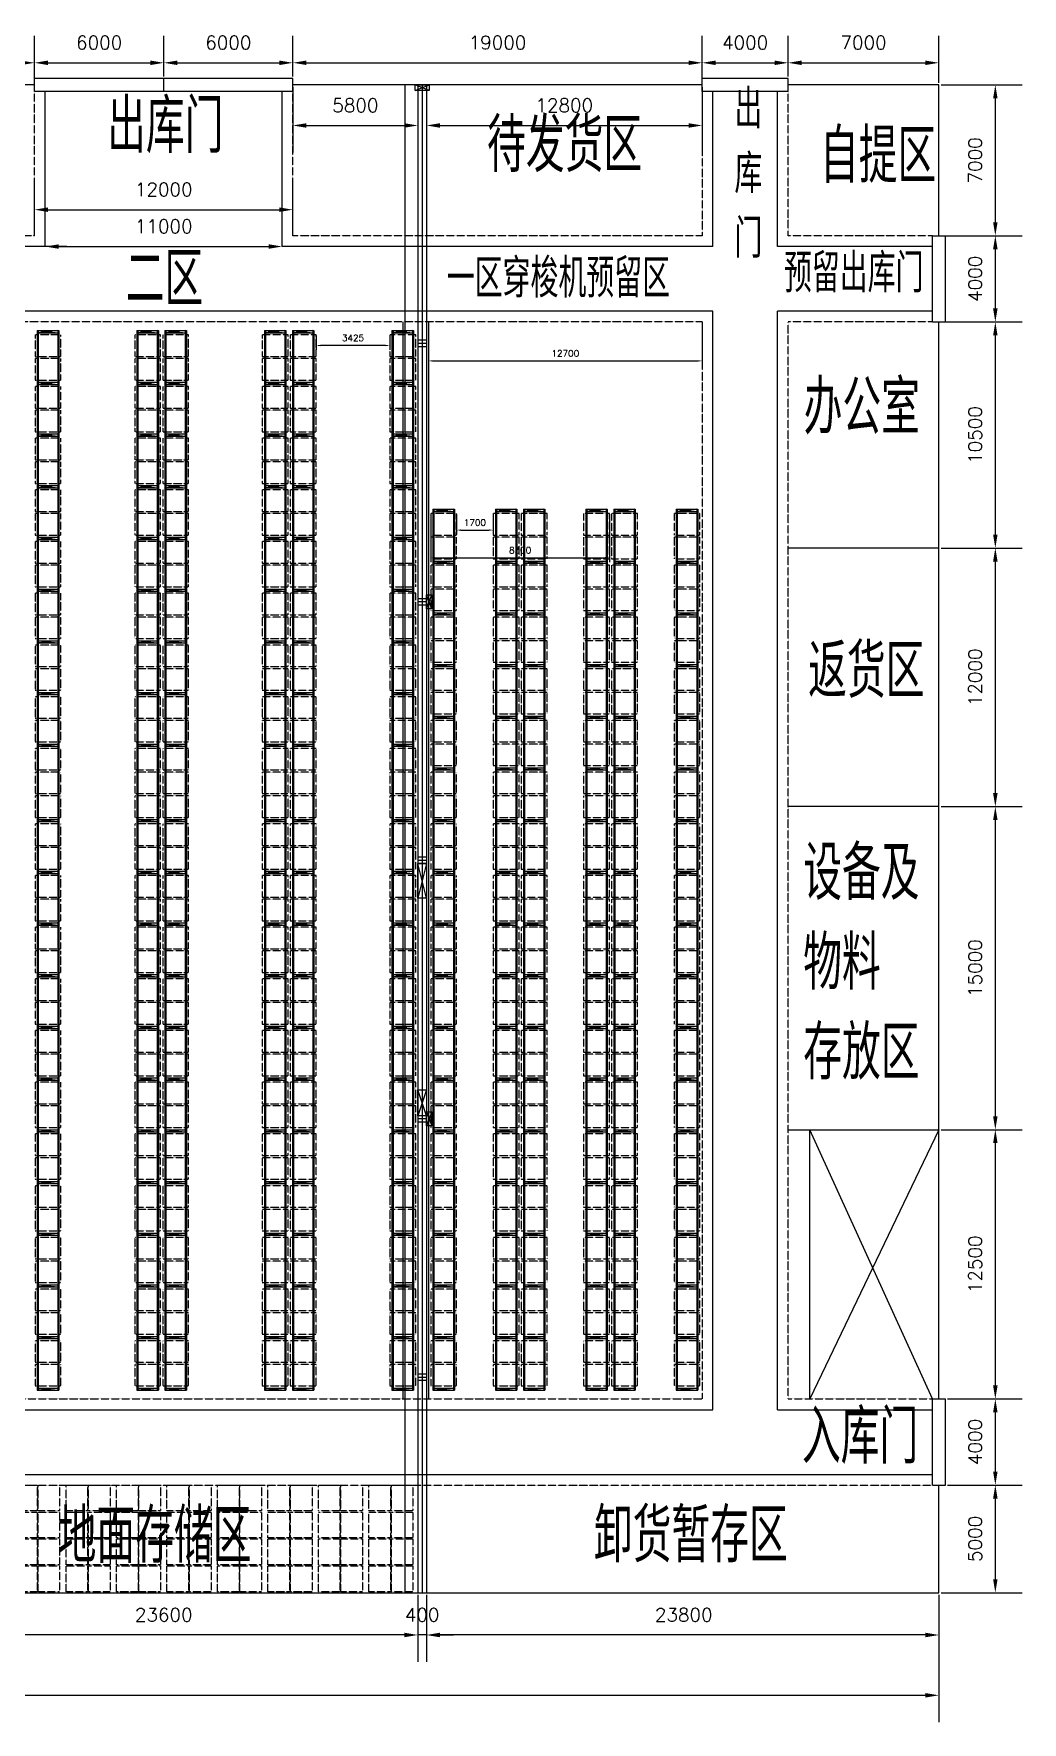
# Model space of a CAD drawing. Header units: millimetres. Extents: x 6622 to 532820, y 3370 to 359312.
# Drawn here: x 111822 to 157730, y 3370 to 81758 of the extents above; entities that cross this region are included whole.
import ezdxf

# ---------------------------------------------------------------- set-up
doc = ezdxf.new("R2010")
doc.units = ezdxf.units.MM
doc.linetypes.add('ACAD_ISO03W100', pattern=[30, 12, -18])
doc.styles.get("Standard").update_dxf_attribs({"font": 'txt', "bigfont": 'gbcbig.shx'})
doc.dimstyles.new('ISO-25', dxfattribs={"dimtxt": 625, "dimasz": 625, "dimexe": 1250, "dimexo": 100, "dimgap": 625, "dimtad": 1, "dimtxsty": 'Standard', "dimcen": 2.5, "dimadec": 0, "dimazin": 0, "dimtfac": 1, "dimtmove": 0, "dimatfit": 3, "dimfxl": 1, "dimarcsym": 0})
doc.dimstyles.new('副本 ISO-25', dxfattribs={"dimtxt": 300, "dimasz": 200, "dimexe": 200, "dimexo": 25, "dimgap": 200, "dimtad": 1, "dimtxsty": 'Standard', "dimcen": 2.5, "dimadec": 0, "dimazin": 0, "dimtfac": 1, "dimtmove": 0, "dimatfit": 3, "dimfxl": 1, "dimarcsym": 0})

# ---------------------------------------------------------------- blocks, each defined once
blk = doc.blocks.new('*D11')
at = {"color": 0, "lineweight": -2, "transparency": 16777216}
for p, q in [((112360, 71980), (112360, 73130)), ((123360, 71980), (123360, 73130)), ((112985, 71880), (122735, 71880))]:
    blk.add_line(p, q, dxfattribs=at)
at = {"color": 0, "transparency": 16777216}
for points in [[(112985, 71984), (112985, 71776), (112360, 71880)], [(122735, 71984), (122735, 71776), (123360, 71880)]]:
    blk.add_solid(points, dxfattribs=at)
at = {"layer": 'Defpoints', "color": 0, "transparency": 16777216}
for p in [(112360, 71880), (123360, 71880), (123360, 71880)]:
    blk.add_point(p, dxfattribs=at)
at = {"color": 0, "transparency": 16777216, "insert": (117860, 72818), "char_height": 625, "attachment_point": 5}
blk.add_mtext('11000', dxfattribs=at)
blk = doc.blocks.new('*D12')
at = {"color": 0, "lineweight": -2, "transparency": 16777216}
for p, q in [((111860, 72480), (111860, 74840)), ((123860, 72480), (123860, 74840)), ((112485, 73590), (123235, 73590))]:
    blk.add_line(p, q, dxfattribs=at)
at = {"color": 0, "transparency": 16777216}
for points in [[(112485, 73694), (112485, 73486), (111860, 73590)], [(123235, 73694), (123235, 73486), (123860, 73590)]]:
    blk.add_solid(points, dxfattribs=at)
at = {"layer": 'Defpoints', "color": 0, "transparency": 16777216}
for p in [(123860, 73590), (111860, 72380), (123860, 72380)]:
    blk.add_point(p, dxfattribs=at)
at = {"color": 0, "transparency": 16777216, "insert": (117860, 74528), "char_height": 625, "attachment_point": 5}
blk.add_mtext('12000', dxfattribs=at)
blk = doc.blocks.new('*D21')
at = {"color": 0, "lineweight": -2, "transparency": 16777216}
for p, q in [((106060, 79480), (106060, 81660)), ((111860, 79480), (111860, 81660)), ((106685, 80410), (111235, 80410))]:
    blk.add_line(p, q, dxfattribs=at)
at = {"color": 0, "transparency": 16777216}
for points in [[(106685, 80514), (106685, 80306), (106060, 80410)], [(111235, 80514), (111235, 80306), (111860, 80410)]]:
    blk.add_solid(points, dxfattribs=at)
at = {"layer": 'Defpoints', "color": 0, "transparency": 16777216}
for p in [(111860, 80410), (106060, 79380), (111860, 79380)]:
    blk.add_point(p, dxfattribs=at)
at = {"color": 0, "transparency": 16777216, "insert": (108960, 81348), "char_height": 625, "attachment_point": 5}
blk.add_mtext('5800', dxfattribs=at)
blk = doc.blocks.new('*D22')
at = {"color": 0, "lineweight": -2, "transparency": 16777216}
for p, q in [((111860, 79780), (111860, 81660)), ((117860, 79780), (117860, 81660)), ((112485, 80410), (117235, 80410))]:
    blk.add_line(p, q, dxfattribs=at)
at = {"color": 0, "transparency": 16777216}
for points in [[(112485, 80514), (112485, 80306), (111860, 80410)], [(117235, 80514), (117235, 80306), (117860, 80410)]]:
    blk.add_solid(points, dxfattribs=at)
at = {"layer": 'Defpoints', "color": 0, "transparency": 16777216}
for p in [(117860, 80410), (111860, 79680), (117860, 79680)]:
    blk.add_point(p, dxfattribs=at)
at = {"color": 0, "transparency": 16777216, "insert": (114860, 81348), "char_height": 625, "attachment_point": 5}
blk.add_mtext('6000', dxfattribs=at)
blk = doc.blocks.new('*D23')
at = {"color": 0, "lineweight": -2, "transparency": 16777216}
for p, q in [((117860, 79780), (117860, 81660)), ((123860, 79780), (123860, 81660)), ((118485, 80410), (123235, 80410))]:
    blk.add_line(p, q, dxfattribs=at)
at = {"color": 0, "transparency": 16777216}
for points in [[(118485, 80514), (118485, 80306), (117860, 80410)], [(123235, 80514), (123235, 80306), (123860, 80410)]]:
    blk.add_solid(points, dxfattribs=at)
at = {"layer": 'Defpoints', "color": 0, "transparency": 16777216}
for p in [(123860, 80410), (117860, 79680), (123860, 79680)]:
    blk.add_point(p, dxfattribs=at)
at = {"color": 0, "transparency": 16777216, "insert": (120860, 81348), "char_height": 625, "attachment_point": 5}
blk.add_mtext('6000', dxfattribs=at)
blk = doc.blocks.new('*D24')
at = {"color": 0, "lineweight": -2, "transparency": 16777216}
for p, q in [((123860, 79780), (123860, 81660)), ((142860, 79480), (142860, 81660)), ((124485, 80410), (142235, 80410))]:
    blk.add_line(p, q, dxfattribs=at)
at = {"color": 0, "transparency": 16777216}
for points in [[(124485, 80514), (124485, 80306), (123860, 80410)], [(142235, 80514), (142235, 80306), (142860, 80410)]]:
    blk.add_solid(points, dxfattribs=at)
at = {"layer": 'Defpoints', "color": 0, "transparency": 16777216}
for p in [(142860, 80410), (123860, 79680), (142860, 79380)]:
    blk.add_point(p, dxfattribs=at)
at = {"color": 0, "transparency": 16777216, "insert": (133360, 81348), "char_height": 625, "attachment_point": 5}
blk.add_mtext('19000', dxfattribs=at)
blk = doc.blocks.new('*D25')
at = {"color": 0, "lineweight": -2, "transparency": 16777216}
for p, q in [((123860, 79280), (123860, 76250)), ((129660, 79280), (129660, 76250)), ((124485, 77500), (129035, 77500))]:
    blk.add_line(p, q, dxfattribs=at)
at = {"color": 0, "transparency": 16777216}
for points in [[(124485, 77604), (124485, 77396), (123860, 77500)], [(129035, 77604), (129035, 77396), (129660, 77500)]]:
    blk.add_solid(points, dxfattribs=at)
at = {"layer": 'Defpoints', "color": 0, "transparency": 16777216}
for p in [(123860, 79380), (129660, 79380), (129660, 77500)]:
    blk.add_point(p, dxfattribs=at)
at = {"color": 0, "transparency": 16777216, "insert": (126760, 78438), "char_height": 625, "attachment_point": 5}
blk.add_mtext('5800', dxfattribs=at)
blk = doc.blocks.new('*D26')
at = {"color": 0, "lineweight": -2, "transparency": 16777216}
for p, q in [((130060, 79280), (130060, 76250)), ((142860, 79280), (142860, 76250)), ((130685, 77500), (142235, 77500))]:
    blk.add_line(p, q, dxfattribs=at)
at = {"color": 0, "transparency": 16777216}
for points in [[(130685, 77604), (130685, 77396), (130060, 77500)], [(142235, 77604), (142235, 77396), (142860, 77500)]]:
    blk.add_solid(points, dxfattribs=at)
at = {"layer": 'Defpoints', "color": 0, "transparency": 16777216}
for p in [(130060, 79380), (142860, 79380), (142860, 77500)]:
    blk.add_point(p, dxfattribs=at)
at = {"color": 0, "transparency": 16777216, "insert": (136460, 78438), "char_height": 625, "attachment_point": 5}
blk.add_mtext('12800', dxfattribs=at)
blk = doc.blocks.new('*D27')
at = {"color": 0, "lineweight": -2, "transparency": 16777216}
for p, q in [((142860, 79780), (142860, 81660)), ((146860, 79780), (146860, 81660)), ((143485, 80410), (146235, 80410))]:
    blk.add_line(p, q, dxfattribs=at)
at = {"color": 0, "transparency": 16777216}
for points in [[(143485, 80514), (143485, 80306), (142860, 80410)], [(146235, 80514), (146235, 80306), (146860, 80410)]]:
    blk.add_solid(points, dxfattribs=at)
at = {"layer": 'Defpoints', "color": 0, "transparency": 16777216}
for p in [(146860, 80410), (142860, 79680), (146860, 79680)]:
    blk.add_point(p, dxfattribs=at)
at = {"color": 0, "transparency": 16777216, "insert": (144860, 81348), "char_height": 625, "attachment_point": 5}
blk.add_mtext('4000', dxfattribs=at)
blk = doc.blocks.new('*D28')
at = {"color": 0, "lineweight": -2, "transparency": 16777216}
for p, q in [((146860, 79780), (146860, 81660)), ((153860, 79480), (153860, 81660)), ((147485, 80410), (153235, 80410))]:
    blk.add_line(p, q, dxfattribs=at)
at = {"color": 0, "transparency": 16777216}
for points in [[(147485, 80514), (147485, 80306), (146860, 80410)], [(153235, 80514), (153235, 80306), (153860, 80410)]]:
    blk.add_solid(points, dxfattribs=at)
at = {"layer": 'Defpoints', "color": 0, "transparency": 16777216}
for p in [(153860, 80410), (146860, 79680), (153860, 79380)]:
    blk.add_point(p, dxfattribs=at)
at = {"color": 0, "transparency": 16777216, "insert": (150360, 81348), "char_height": 625, "attachment_point": 5}
blk.add_mtext('7000', dxfattribs=at)
blk = doc.blocks.new('*D29')
at = {"color": 0, "lineweight": -2, "transparency": 16777216}
for p, q in [((153960, 79380), (157730, 79380)), ((156480, 78755), (156480, 73005)), ((153960, 72380), (157730, 72380))]:
    blk.add_line(p, q, dxfattribs=at)
at = {"color": 0, "transparency": 16777216}
for points in [[(156376, 78755), (156584, 78755), (156480, 79380)], [(156376, 73005), (156584, 73005), (156480, 72380)]]:
    blk.add_solid(points, dxfattribs=at)
at = {"layer": 'Defpoints', "color": 0, "transparency": 16777216}
for p in [(153860, 79380), (153860, 72380), (156480, 72380)]:
    blk.add_point(p, dxfattribs=at)
at = {"color": 0, "transparency": 16777216, "insert": (155542, 75880), "char_height": 625, "attachment_point": 5, "rotation": 90}
blk.add_mtext('7000', dxfattribs=at)
blk = doc.blocks.new('*D30')
at = {"color": 0, "lineweight": -2, "transparency": 16777216}
for p, q in [((154260, 72380), (157730, 72380)), ((156480, 71755), (156480, 69005)), ((154260, 68380), (157730, 68380))]:
    blk.add_line(p, q, dxfattribs=at)
at = {"color": 0, "transparency": 16777216}
for points in [[(156376, 71755), (156584, 71755), (156480, 72380)], [(156376, 69005), (156584, 69005), (156480, 68380)]]:
    blk.add_solid(points, dxfattribs=at)
at = {"layer": 'Defpoints', "color": 0, "transparency": 16777216}
for p in [(154160, 72380), (154160, 68380), (156480, 68380)]:
    blk.add_point(p, dxfattribs=at)
at = {"color": 0, "transparency": 16777216, "insert": (155542, 70380), "char_height": 625, "attachment_point": 5, "rotation": 90}
blk.add_mtext('4000', dxfattribs=at)
blk = doc.blocks.new('*D31')
at = {"color": 0, "lineweight": -2, "transparency": 16777216}
for p, q in [((153960, 68380), (157730, 68380)), ((156480, 67755), (156480, 58505)), ((153960, 57880), (157730, 57880))]:
    blk.add_line(p, q, dxfattribs=at)
at = {"color": 0, "transparency": 16777216}
for points in [[(156376, 67755), (156584, 67755), (156480, 68380)], [(156376, 58505), (156584, 58505), (156480, 57880)]]:
    blk.add_solid(points, dxfattribs=at)
at = {"layer": 'Defpoints', "color": 0, "transparency": 16777216}
for p in [(153860, 68380), (153860, 57880), (156480, 57880)]:
    blk.add_point(p, dxfattribs=at)
at = {"color": 0, "transparency": 16777216, "insert": (155542, 63130), "char_height": 625, "attachment_point": 5, "rotation": 90}
blk.add_mtext('10500', dxfattribs=at)
blk = doc.blocks.new('*D32')
at = {"color": 0, "lineweight": -2, "transparency": 16777216}
for p, q in [((153960, 57880), (157730, 57880)), ((156480, 57255), (156480, 46505)), ((153960, 45880), (157730, 45880))]:
    blk.add_line(p, q, dxfattribs=at)
at = {"color": 0, "transparency": 16777216}
for points in [[(156376, 57255), (156584, 57255), (156480, 57880)], [(156376, 46505), (156584, 46505), (156480, 45880)]]:
    blk.add_solid(points, dxfattribs=at)
at = {"layer": 'Defpoints', "color": 0, "transparency": 16777216}
for p in [(153860, 57880), (153860, 45880), (156480, 45880)]:
    blk.add_point(p, dxfattribs=at)
at = {"color": 0, "transparency": 16777216, "insert": (155542, 51880), "char_height": 625, "attachment_point": 5, "rotation": 90}
blk.add_mtext('12000', dxfattribs=at)
blk = doc.blocks.new('*D33')
at = {"color": 0, "lineweight": -2, "transparency": 16777216}
for p, q in [((153960, 45880), (157730, 45880)), ((156480, 45255), (156480, 31505)), ((153960, 30880), (157730, 30880))]:
    blk.add_line(p, q, dxfattribs=at)
at = {"color": 0, "transparency": 16777216}
for points in [[(156376, 45255), (156584, 45255), (156480, 45880)], [(156376, 31505), (156584, 31505), (156480, 30880)]]:
    blk.add_solid(points, dxfattribs=at)
at = {"layer": 'Defpoints', "color": 0, "transparency": 16777216}
for p in [(153860, 45880), (153860, 30880), (156480, 30880)]:
    blk.add_point(p, dxfattribs=at)
at = {"color": 0, "transparency": 16777216, "insert": (155542, 38380), "char_height": 625, "attachment_point": 5, "rotation": 90}
blk.add_mtext('15000', dxfattribs=at)
blk = doc.blocks.new('*D34')
at = {"color": 0, "lineweight": -2, "transparency": 16777216}
for p, q in [((153960, 30880), (157730, 30880)), ((156480, 30255), (156480, 19005)), ((154260, 18380), (157730, 18380))]:
    blk.add_line(p, q, dxfattribs=at)
at = {"color": 0, "transparency": 16777216}
for points in [[(156376, 30255), (156584, 30255), (156480, 30880)], [(156376, 19005), (156584, 19005), (156480, 18380)]]:
    blk.add_solid(points, dxfattribs=at)
at = {"layer": 'Defpoints', "color": 0, "transparency": 16777216}
for p in [(153860, 30880), (154160, 18380), (156480, 18380)]:
    blk.add_point(p, dxfattribs=at)
at = {"color": 0, "transparency": 16777216, "insert": (155542, 24630), "char_height": 625, "attachment_point": 5, "rotation": 90}
blk.add_mtext('12500', dxfattribs=at)
blk = doc.blocks.new('*D35')
at = {"color": 0, "lineweight": -2, "transparency": 16777216}
for p, q in [((154260, 18380), (157730, 18380)), ((156480, 17755), (156480, 15005)), ((154260, 14380), (157730, 14380))]:
    blk.add_line(p, q, dxfattribs=at)
at = {"color": 0, "transparency": 16777216}
for points in [[(156376, 17755), (156584, 17755), (156480, 18380)], [(156376, 15005), (156584, 15005), (156480, 14380)]]:
    blk.add_solid(points, dxfattribs=at)
at = {"layer": 'Defpoints', "color": 0, "transparency": 16777216}
for p in [(154160, 18380), (154160, 14380), (156480, 14380)]:
    blk.add_point(p, dxfattribs=at)
at = {"color": 0, "transparency": 16777216, "insert": (155542, 16380), "char_height": 625, "attachment_point": 5, "rotation": 90}
blk.add_mtext('4000', dxfattribs=at)
blk = doc.blocks.new('*D36')
at = {"color": 0, "lineweight": -2, "transparency": 16777216}
for p, q in [((154260, 14380), (157730, 14380)), ((156480, 13755), (156480, 10005)), ((153960, 9380), (157730, 9380))]:
    blk.add_line(p, q, dxfattribs=at)
at = {"color": 0, "transparency": 16777216}
for points in [[(156376, 13755), (156584, 13755), (156480, 14380)], [(156376, 10005), (156584, 10005), (156480, 9380)]]:
    blk.add_solid(points, dxfattribs=at)
at = {"layer": 'Defpoints', "color": 0, "transparency": 16777216}
for p in [(154160, 14380), (153860, 9380), (156480, 9380)]:
    blk.add_point(p, dxfattribs=at)
at = {"color": 0, "transparency": 16777216, "insert": (155542, 11880), "char_height": 625, "attachment_point": 5, "rotation": 90}
blk.add_mtext('5000', dxfattribs=at)
blk = doc.blocks.new('*D37')
at = {"color": 0, "lineweight": -2, "transparency": 16777216}
for p, q in [((130060, 9280), (130060, 6170)), ((153860, 9280), (153860, 6170)), ((153235, 7420), (130685, 7420))]:
    blk.add_line(p, q, dxfattribs=at)
at = {"color": 0, "transparency": 16777216}
for points in [[(130685, 7524), (130685, 7316), (130060, 7420)], [(153235, 7524), (153235, 7316), (153860, 7420)]]:
    blk.add_solid(points, dxfattribs=at)
at = {"layer": 'Defpoints', "color": 0, "transparency": 16777216}
for p in [(130060, 9380), (153860, 9380), (130060, 7420)]:
    blk.add_point(p, dxfattribs=at)
at = {"color": 0, "transparency": 16777216, "insert": (142010, 8358), "char_height": 625, "attachment_point": 5}
blk.add_mtext('23800', dxfattribs=at)
blk = doc.blocks.new('*D38')
at = {"color": 0, "lineweight": -2, "transparency": 16777216}
for p, q in [((129660, 9280), (129660, 6170)), ((130060, 9280), (130060, 6170)), ((129035, 7420), (128410, 7420)), ((130060, 7420), (129660, 7420)), ((130685, 7420), (131310, 7420))]:
    blk.add_line(p, q, dxfattribs=at)
at = {"color": 0, "transparency": 16777216}
for points in [[(129035, 7524), (129035, 7316), (129660, 7420)], [(130685, 7524), (130685, 7316), (130060, 7420)]]:
    blk.add_solid(points, dxfattribs=at)
at = {"layer": 'Defpoints', "color": 0, "transparency": 16777216}
for p in [(129660, 9380), (130060, 9380), (129660, 7420)]:
    blk.add_point(p, dxfattribs=at)
at = {"color": 0, "transparency": 16777216, "insert": (129860, 8358), "char_height": 625, "attachment_point": 5}
blk.add_mtext('400', dxfattribs=at)
blk = doc.blocks.new('*D39')
at = {"color": 0, "lineweight": -2, "transparency": 16777216}
for p, q in [((106060, 9280), (106060, 6170)), ((129660, 9280), (129660, 6170)), ((129035, 7420), (106685, 7420))]:
    blk.add_line(p, q, dxfattribs=at)
at = {"color": 0, "transparency": 16777216}
for points in [[(106685, 7524), (106685, 7316), (106060, 7420)], [(129035, 7524), (129035, 7316), (129660, 7420)]]:
    blk.add_solid(points, dxfattribs=at)
at = {"layer": 'Defpoints', "color": 0, "transparency": 16777216}
for p in [(106060, 9380), (129660, 9380), (106060, 7420)]:
    blk.add_point(p, dxfattribs=at)
at = {"color": 0, "transparency": 16777216, "insert": (117860, 8358), "char_height": 625, "attachment_point": 5}
blk.add_mtext('23600', dxfattribs=at)
blk = doc.blocks.new('*D50')
at = {"color": 0, "lineweight": -2, "transparency": 16777216}
for p, q in [((9860, 9280), (9860, 3370)), ((153860, 9280), (153860, 3370)), ((10485, 4620), (153235, 4620))]:
    blk.add_line(p, q, dxfattribs=at)
at = {"color": 0, "transparency": 16777216}
for points in [[(10485, 4724), (10485, 4516), (9860, 4620)], [(153235, 4724), (153235, 4516), (153860, 4620)]]:
    blk.add_solid(points, dxfattribs=at)
at = {"layer": 'Defpoints', "color": 0, "transparency": 16777216}
for p in [(9860, 9380), (153860, 9380), (153860, 4620)]:
    blk.add_point(p, dxfattribs=at)
at = {"color": 0, "transparency": 16777216, "insert": (81860, 5558), "char_height": 625, "attachment_point": 5}
blk.add_mtext('144000', dxfattribs=at)
blk = doc.blocks.new('地面托盘')
at = {"color": 3, "linetype": 'ACAD_ISO03W100'}
for points in [[(62730, -1440), (62730, -240), (63730, -240), (63730, -1440)], [(63775, -1440), (63775, -240), (64775, -240), (64775, -1440)], [(65075, -1440), (65075, -240), (66075, -240), (66075, -1440)], [(66120, -1440), (66120, -240), (67120, -240), (67120, -1440)], [(67420, -1440), (67420, -240), (68420, -240), (68420, -1440)], [(68465, -1440), (68465, -240), (69465, -240), (69465, -1440)], [(69765, -1440), (69765, -240), (70765, -240), (70765, -1440)], [(70810, -1440), (70810, -240), (71810, -240), (71810, -1440)], [(72110, -1440), (72110, -240), (73110, -240), (73110, -1440)], [(73155, -1440), (73155, -240), (74155, -240), (74155, -1440)], [(74455, -1440), (74455, -240), (75455, -240), (75455, -1440)], [(75500, -1440), (75500, -240), (76500, -240), (76500, -1440)], [(76800, -1440), (76800, -240), (77800, -240), (77800, -1440)], [(77845, -1440), (77845, -240), (78845, -240), (78845, -1440)], [(79145, -1440), (79145, -240), (80145, -240), (80145, -1440)], [(80190, -1440), (80190, -240), (81190, -240), (81190, -1440)], [(81490, -1440), (81490, -240), (82490, -240), (82490, -1440)], [(82535, -1440), (82535, -240), (83535, -240), (83535, -1440)], [(83835, -1440), (83835, -240), (84835, -240), (84835, -1440)], [(84880, -1440), (84880, -240), (85880, -240), (85880, -1440)], [(62730, -2690), (62730, -1490), (63730, -1490), (63730, -2690)], [(63775, -2690), (63775, -1490), (64775, -1490), (64775, -2690)], [(65075, -2690), (65075, -1490), (66075, -1490), (66075, -2690)], [(66120, -2690), (66120, -1490), (67120, -1490), (67120, -2690)], [(67420, -2690), (67420, -1490), (68420, -1490), (68420, -2690)], [(68465, -2690), (68465, -1490), (69465, -1490), (69465, -2690)], [(69765, -2690), (69765, -1490), (70765, -1490), (70765, -2690)], [(70810, -2690), (70810, -1490), (71810, -1490), (71810, -2690)], [(72110, -2690), (72110, -1490), (73110, -1490), (73110, -2690)], [(73155, -2690), (73155, -1490), (74155, -1490), (74155, -2690)], [(74455, -2690), (74455, -1490), (75455, -1490), (75455, -2690)], [(75500, -2690), (75500, -1490), (76500, -1490), (76500, -2690)], [(76800, -2690), (76800, -1490), (77800, -1490), (77800, -2690)], [(77845, -2690), (77845, -1490), (78845, -1490), (78845, -2690)], [(79145, -2690), (79145, -1490), (80145, -1490), (80145, -2690)], [(80190, -2690), (80190, -1490), (81190, -1490), (81190, -2690)], [(81490, -2690), (81490, -1490), (82490, -1490), (82490, -2690)], [(82535, -2690), (82535, -1490), (83535, -1490), (83535, -2690)], [(83835, -2690), (83835, -1490), (84835, -1490), (84835, -2690)], [(84880, -2690), (84880, -1490), (85880, -1490), (85880, -2690)], [(62730, -3940), (62730, -2740), (63730, -2740), (63730, -3940)], [(63775, -3940), (63775, -2740), (64775, -2740), (64775, -3940)], [(65075, -3940), (65075, -2740), (66075, -2740), (66075, -3940)], [(66120, -3940), (66120, -2740), (67120, -2740), (67120, -3940)], [(67420, -3940), (67420, -2740), (68420, -2740), (68420, -3940)], [(68465, -3940), (68465, -2740), (69465, -2740), (69465, -3940)], [(69765, -3940), (69765, -2740), (70765, -2740), (70765, -3940)], [(70810, -3940), (70810, -2740), (71810, -2740), (71810, -3940)], [(72110, -3940), (72110, -2740), (73110, -2740), (73110, -3940)], [(73155, -3940), (73155, -2740), (74155, -2740), (74155, -3940)], [(74455, -3940), (74455, -2740), (75455, -2740), (75455, -3940)], [(75500, -3940), (75500, -2740), (76500, -2740), (76500, -3940)], [(76800, -3940), (76800, -2740), (77800, -2740), (77800, -3940)], [(77845, -3940), (77845, -2740), (78845, -2740), (78845, -3940)], [(79145, -3940), (79145, -2740), (80145, -2740), (80145, -3940)], [(80190, -3940), (80190, -2740), (81190, -2740), (81190, -3940)], [(81490, -3940), (81490, -2740), (82490, -2740), (82490, -3940)], [(82535, -3940), (82535, -2740), (83535, -2740), (83535, -3940)], [(83835, -3940), (83835, -2740), (84835, -2740), (84835, -3940)], [(84880, -3940), (84880, -2740), (85880, -2740), (85880, -3940)], [(62730, -5190), (62730, -3990), (63730, -3990), (63730, -5190)], [(63775, -5190), (63775, -3990), (64775, -3990), (64775, -5190)], [(65075, -5190), (65075, -3990), (66075, -3990), (66075, -5190)], [(66120, -5190), (66120, -3990), (67120, -3990), (67120, -5190)], [(67420, -5190), (67420, -3990), (68420, -3990), (68420, -5190)], [(68465, -5190), (68465, -3990), (69465, -3990), (69465, -5190)], [(69765, -5190), (69765, -3990), (70765, -3990), (70765, -5190)], [(70810, -5190), (70810, -3990), (71810, -3990), (71810, -5190)], [(72110, -5190), (72110, -3990), (73110, -3990), (73110, -5190)], [(73155, -5190), (73155, -3990), (74155, -3990), (74155, -5190)], [(74455, -5190), (74455, -3990), (75455, -3990), (75455, -5190)], [(75500, -5190), (75500, -3990), (76500, -3990), (76500, -5190)], [(76800, -5190), (76800, -3990), (77800, -3990), (77800, -5190)], [(77845, -5190), (77845, -3990), (78845, -3990), (78845, -5190)], [(79145, -5190), (79145, -3990), (80145, -3990), (80145, -5190)], [(80190, -5190), (80190, -3990), (81190, -3990), (81190, -5190)], [(81490, -5190), (81490, -3990), (82490, -3990), (82490, -5190)], [(82535, -5190), (82535, -3990), (83535, -3990), (83535, -5190)], [(83835, -5190), (83835, -3990), (84835, -3990), (84835, -5190)], [(84880, -5190), (84880, -3990), (85880, -3990), (85880, -5190)]]:
    blk.add_lwpolyline(points, close=True, dxfattribs=at)
blk = doc.blocks.new('货架')
at = {"color": 6}
for p, q in [((213640, 135175), (214640, 135175)), ((213640, 135175), (213640, 115875)), ((213640, 135075), (214640, 135075)), ((213690, 135175), (213690, 115875)), ((213690, 135175), (214590, 135075)), ((214590, 135175), (213690, 135075)), ((214590, 135175), (214590, 115875)), ((214640, 135175), (214640, 115875)), ((213640, 132775), (214640, 132775)), ((213640, 132675), (214640, 132675)), ((213690, 132775), (214590, 132675)), ((214590, 132775), (213690, 132675)), ((213640, 130375), (214640, 130375)), ((213640, 130275), (214640, 130275)), ((213690, 130375), (214590, 130275)), ((214590, 130375), (213690, 130275)), ((213640, 127975), (214640, 127975)), ((213640, 127875), (214640, 127875)), ((213690, 127975), (214590, 127875)), ((214590, 127975), (213690, 127875)), ((213640, 125575), (214640, 125575)), ((213640, 125475), (214640, 125475)), ((213690, 125575), (214590, 125475)), ((214590, 125575), (213690, 125475)), ((213640, 123175), (214640, 123175)), ((213640, 123075), (214640, 123075)), ((213690, 123175), (214590, 123075)), ((214590, 123175), (213690, 123075)), ((213640, 120775), (214640, 120775)), ((213690, 120775), (214590, 120675)), ((214590, 120775), (213690, 120675)), ((213640, 120675), (214640, 120675)), ((213640, 118375), (214640, 118375)), ((213690, 118375), (214590, 118275)), ((214590, 118375), (213690, 118275)), ((213640, 118275), (214640, 118275)), ((213640, 112475), (213640, 85975)), ((213690, 112475), (213690, 85975)), ((214590, 112475), (214590, 85975)), ((214640, 112475), (214640, 85975)), ((213640, 110075), (214640, 110075)), ((213640, 109975), (214640, 109975)), ((213690, 110075), (214590, 109975)), ((214590, 110075), (213690, 109975)), ((213640, 107675), (214640, 107675)), ((213640, 107575), (214640, 107575)), ((213690, 107675), (214590, 107575)), ((214590, 107675), (213690, 107575)), ((213640, 105275), (214640, 105275)), ((213640, 105175), (214640, 105175)), ((213690, 105275), (214590, 105175)), ((214590, 105275), (213690, 105175)), ((213640, 102875), (214640, 102875)), ((213640, 102775), (214640, 102775)), ((213690, 102875), (214590, 102775)), ((214590, 102875), (213690, 102775)), ((213640, 100475), (214640, 100475)), ((213640, 100375), (214640, 100375)), ((213690, 100475), (214590, 100375)), ((214590, 100475), (213690, 100375)), ((213640, 98075), (214640, 98075)), ((213690, 98075), (214590, 97975)), ((214590, 98075), (213690, 97975)), ((213640, 97975), (214640, 97975)), ((213640, 95675), (214640, 95675)), ((213690, 95675), (214590, 95575)), ((214590, 95675), (213690, 95575)), ((213640, 95575), (214640, 95575)), ((213640, 93275), (214640, 93275)), ((213640, 93175), (214640, 93175)), ((213690, 93275), (214590, 93175)), ((214590, 93275), (213690, 93175)), ((213640, 90875), (214640, 90875)), ((213640, 90775), (214640, 90775)), ((213690, 90875), (214590, 90775)), ((214590, 90875), (213690, 90775)), ((213640, 88475), (214640, 88475)), ((213640, 88375), (214640, 88375)), ((213690, 88475), (214590, 88375)), ((214590, 88475), (213690, 88375)), ((213640, 86075), (214640, 86075)), ((213640, 85975), (214640, 85975)), ((213690, 86075), (214590, 85975)), ((214590, 86075), (213690, 85975))]:
    blk.add_line(p, q, dxfattribs=at)
at = {"color": 5}
for p, q in [((213640, 115975), (214640, 115975)), ((213640, 115875), (214640, 115875)), ((213640, 115875), (213640, 112475)), ((213690, 115975), (214590, 115875)), ((214590, 115975), (213690, 115875)), ((213690, 115875), (213690, 112475)), ((214590, 115875), (214590, 112475)), ((214640, 115875), (214640, 112475)), ((213640, 112475), (214640, 112475)), ((213640, 112375), (214640, 112375)), ((213690, 112475), (214590, 112375)), ((214590, 112475), (213690, 112375))]:
    blk.add_line(p, q, dxfattribs=at)
at = {"color": 3, "linetype": 'ACAD_ISO03W100'}
for points in [[(213540, 134975), (213540, 133975), (214740, 133975), (214740, 134975)], [(213540, 133875), (213540, 132875), (214740, 132875), (214740, 133875)], [(213540, 132575), (213540, 131575), (214740, 131575), (214740, 132575)], [(213540, 131475), (213540, 130475), (214740, 130475), (214740, 131475)], [(213540, 130175), (213540, 129175), (214740, 129175), (214740, 130175)], [(213540, 129075), (213540, 128075), (214740, 128075), (214740, 129075)], [(213540, 127775), (213540, 126775), (214740, 126775), (214740, 127775)], [(213540, 126675), (213540, 125675), (214740, 125675), (214740, 126675)], [(213540, 125375), (213540, 124375), (214740, 124375), (214740, 125375)], [(213540, 124275), (213540, 123275), (214740, 123275), (214740, 124275)], [(213540, 122975), (213540, 121975), (214740, 121975), (214740, 122975)], [(213540, 121875), (213540, 120875), (214740, 120875), (214740, 121875)], [(213540, 120575), (213540, 119575), (214740, 119575), (214740, 120575)], [(213540, 119475), (213540, 118475), (214740, 118475), (214740, 119475)], [(213540, 118175), (213540, 117175), (214740, 117175), (214740, 118175)], [(213540, 117075), (213540, 116075), (214740, 116075), (214740, 117075)], [(213540, 115775), (213540, 114775), (214740, 114775), (214740, 115775)], [(213540, 114675), (213540, 113675), (214740, 113675), (214740, 114675)], [(213540, 113575), (213540, 112575), (214740, 112575), (214740, 113575)], [(213540, 112275), (213540, 111275), (214740, 111275), (214740, 112275)], [(213540, 111175), (213540, 110175), (214740, 110175), (214740, 111175)], [(213540, 109875), (213540, 108875), (214740, 108875), (214740, 109875)], [(213540, 108775), (213540, 107775), (214740, 107775), (214740, 108775)], [(213540, 107475), (213540, 106475), (214740, 106475), (214740, 107475)], [(213540, 106375), (213540, 105375), (214740, 105375), (214740, 106375)], [(213540, 105075), (213540, 104075), (214740, 104075), (214740, 105075)], [(213540, 103975), (213540, 102975), (214740, 102975), (214740, 103975)], [(213540, 102675), (213540, 101675), (214740, 101675), (214740, 102675)], [(213540, 101575), (213540, 100575), (214740, 100575), (214740, 101575)], [(213540, 100275), (213540, 99275), (214740, 99275), (214740, 100275)], [(213540, 99175), (213540, 98175), (214740, 98175), (214740, 99175)], [(213540, 97875), (213540, 96875), (214740, 96875), (214740, 97875)], [(213540, 96775), (213540, 95775), (214740, 95775), (214740, 96775)], [(213540, 95475), (213540, 94475), (214740, 94475), (214740, 95475)], [(213540, 94375), (213540, 93375), (214740, 93375), (214740, 94375)], [(213540, 93075), (213540, 92075), (214740, 92075), (214740, 93075)], [(213540, 91975), (213540, 90975), (214740, 90975), (214740, 91975)], [(213540, 90675), (213540, 89675), (214740, 89675), (214740, 90675)], [(213540, 89575), (213540, 88575), (214740, 88575), (214740, 89575)], [(213540, 88275), (213540, 87275), (214740, 87275), (214740, 88275)], [(213540, 87175), (213540, 86175), (214740, 86175), (214740, 87175)]]:
    blk.add_lwpolyline(points, close=True, dxfattribs=at)
blk = doc.blocks.new('穿梭机货架无通道1')
at = {"color": 6}
for p, q in [((130160, 59555), (130160, 48255)), ((130160, 59555), (131160, 59555)), ((130160, 59455), (131160, 59455)), ((130210, 59555), (130210, 48255)), ((130210, 59555), (131110, 59455)), ((131110, 59555), (130210, 59455)), ((131110, 59555), (131110, 48255)), ((131160, 59555), (131160, 48255)), ((130160, 57155), (131160, 57155)), ((130160, 57055), (131160, 57055)), ((130210, 57155), (131110, 57055)), ((131110, 57155), (130210, 57055)), ((130160, 54755), (131160, 54755)), ((130160, 54655), (131160, 54655)), ((130210, 54755), (131110, 54655)), ((131110, 54755), (130210, 54655)), ((130160, 52355), (131160, 52355)), ((130160, 52255), (131160, 52255)), ((130210, 52355), (131110, 52255)), ((131110, 52355), (130210, 52255)), ((130160, 49955), (131160, 49955)), ((130160, 49855), (131160, 49855)), ((130210, 49955), (131110, 49855)), ((131110, 49955), (130210, 49855)), ((130160, 48255), (130160, 45555)), ((130210, 48255), (130210, 45555)), ((131110, 48255), (131110, 45555)), ((131160, 48255), (131160, 45555)), ((130160, 47555), (131160, 47555)), ((130160, 47455), (131160, 47455)), ((130210, 47555), (131110, 47455)), ((131110, 47555), (130210, 47455)), ((130160, 45555), (130160, 18655)), ((130210, 45555), (130210, 18655)), ((131110, 45555), (131110, 18655)), ((131160, 45555), (131160, 18655)), ((130160, 45155), (131160, 45155)), ((130160, 45055), (131160, 45055)), ((130210, 45155), (131110, 45055)), ((131110, 45155), (130210, 45055)), ((130160, 42755), (131160, 42755)), ((130160, 42655), (131160, 42655)), ((130210, 42755), (131110, 42655)), ((131110, 42755), (130210, 42655)), ((130160, 40355), (131160, 40355)), ((130160, 40255), (131160, 40255)), ((130210, 40355), (131110, 40255)), ((131110, 40355), (130210, 40255)), ((130160, 37955), (131160, 37955)), ((130160, 37855), (131160, 37855)), ((130210, 37955), (131110, 37855)), ((131110, 37955), (130210, 37855)), ((130160, 35555), (131160, 35555)), ((130160, 35455), (131160, 35455)), ((130210, 35555), (131110, 35455)), ((131110, 35555), (130210, 35455)), ((130160, 33155), (131160, 33155)), ((130160, 33055), (131160, 33055)), ((130210, 33155), (131110, 33055)), ((131110, 33155), (130210, 33055)), ((130160, 30755), (131160, 30755)), ((130160, 30655), (131160, 30655)), ((130210, 30755), (131110, 30655)), ((131110, 30755), (130210, 30655)), ((130160, 28355), (131160, 28355)), ((130160, 28255), (131160, 28255)), ((130210, 28355), (131110, 28255)), ((131110, 28355), (130210, 28255)), ((130160, 25955), (131160, 25955)), ((130210, 25955), (131110, 25855)), ((131110, 25955), (130210, 25855)), ((130160, 25855), (131160, 25855)), ((130160, 23555), (131160, 23555)), ((130210, 23555), (131110, 23455)), ((131110, 23555), (130210, 23455)), ((130160, 23455), (131160, 23455)), ((130160, 21155), (131160, 21155)), ((130160, 21055), (131160, 21055)), ((130210, 21155), (131110, 21055)), ((131110, 21155), (130210, 21055)), ((130160, 18755), (131160, 18755)), ((130160, 18655), (131160, 18655)), ((130210, 18755), (131110, 18655)), ((131110, 18755), (130210, 18655))]:
    blk.add_line(p, q, dxfattribs=at)
at = {"color": 3, "linetype": 'ACAD_ISO03W100'}
for points in [[(130060, 59355), (130060, 58355), (131260, 58355), (131260, 59355)], [(130060, 58255), (130060, 57255), (131260, 57255), (131260, 58255)], [(130060, 56955), (130060, 55955), (131260, 55955), (131260, 56955)], [(130060, 55855), (130060, 54855), (131260, 54855), (131260, 55855)], [(130060, 54555), (130060, 53555), (131260, 53555), (131260, 54555)], [(130060, 53455), (130060, 52455), (131260, 52455), (131260, 53455)], [(130060, 52155), (130060, 51155), (131260, 51155), (131260, 52155)], [(130060, 51055), (130060, 50055), (131260, 50055), (131260, 51055)], [(130060, 49755), (130060, 48755), (131260, 48755), (131260, 49755)], [(130060, 48655), (130060, 47655), (131260, 47655), (131260, 48655)], [(130060, 47355), (130060, 46355), (131260, 46355), (131260, 47355)], [(130060, 46255), (130060, 45255), (131260, 45255), (131260, 46255)], [(130060, 44955), (130060, 43955), (131260, 43955), (131260, 44955)], [(130060, 43855), (130060, 42855), (131260, 42855), (131260, 43855)], [(130060, 42555), (130060, 41555), (131260, 41555), (131260, 42555)], [(130060, 41455), (130060, 40455), (131260, 40455), (131260, 41455)], [(130060, 40155), (130060, 39155), (131260, 39155), (131260, 40155)], [(130060, 39055), (130060, 38055), (131260, 38055), (131260, 39055)], [(130060, 37755), (130060, 36755), (131260, 36755), (131260, 37755)], [(130060, 36655), (130060, 35655), (131260, 35655), (131260, 36655)], [(130060, 35355), (130060, 34355), (131260, 34355), (131260, 35355)], [(130060, 34255), (130060, 33255), (131260, 33255), (131260, 34255)], [(130060, 32955), (130060, 31955), (131260, 31955), (131260, 32955)], [(130060, 31855), (130060, 30855), (131260, 30855), (131260, 31855)], [(130060, 30555), (130060, 29555), (131260, 29555), (131260, 30555)], [(130060, 29455), (130060, 28455), (131260, 28455), (131260, 29455)], [(130060, 28155), (130060, 27155), (131260, 27155), (131260, 28155)], [(130060, 27055), (130060, 26055), (131260, 26055), (131260, 27055)], [(130060, 25755), (130060, 24755), (131260, 24755), (131260, 25755)], [(130060, 24655), (130060, 23655), (131260, 23655), (131260, 24655)], [(130060, 23355), (130060, 22355), (131260, 22355), (131260, 23355)], [(130060, 22255), (130060, 21255), (131260, 21255), (131260, 22255)], [(130060, 20955), (130060, 19955), (131260, 19955), (131260, 20955)], [(130060, 19855), (130060, 18855), (131260, 18855), (131260, 19855)]]:
    blk.add_lwpolyline(points, close=True, dxfattribs=at)
blk = doc.blocks.new('*D98')
at = {"color": 0, "lineweight": -2, "transparency": 16777216}
for p, q in [((131460, 59455), (131460, 58515)), ((133160, 59455), (133160, 58515)), ((131660, 58715), (132960, 58715))]:
    blk.add_line(p, q, dxfattribs=at)
at = {"color": 0, "transparency": 16777216}
for points in [[(131660, 58748), (131660, 58682), (131460, 58715)], [(132960, 58748), (132960, 58682), (133160, 58715)]]:
    blk.add_solid(points, dxfattribs=at)
at = {"layer": 'Defpoints', "color": 0, "transparency": 16777216}
for p in [(131460, 59480), (133160, 59480), (133160, 58715)]:
    blk.add_point(p, dxfattribs=at)
at = {"color": 0, "transparency": 16777216, "insert": (132310, 59065), "char_height": 300, "attachment_point": 5}
blk.add_mtext('1700', dxfattribs=at)
blk = doc.blocks.new('*D102')
at = {"color": 0, "lineweight": -2, "transparency": 16777216}
for p, q in [((124935, 67755), (124935, 67085)), ((128360, 67755), (128360, 67085)), ((128160, 67285), (125135, 67285))]:
    blk.add_line(p, q, dxfattribs=at)
at = {"color": 0, "transparency": 16777216}
for points in [[(125135, 67318), (125135, 67252), (124935, 67285)], [(128160, 67318), (128160, 67252), (128360, 67285)]]:
    blk.add_solid(points, dxfattribs=at)
at = {"layer": 'Defpoints', "color": 0, "transparency": 16777216}
for p in [(124935, 67780), (128360, 67780), (124935, 67285)]:
    blk.add_point(p, dxfattribs=at)
at = {"color": 0, "transparency": 16777216, "insert": (126648, 67635), "char_height": 300, "attachment_point": 5}
blk.add_mtext('3425', dxfattribs=at)
blk = doc.blocks.new('*D148')
at = {"color": 0, "lineweight": -2, "transparency": 16777216}
for p, q in [((130160, 68355), (130160, 66370)), ((142860, 68355), (142860, 66370)), ((130360, 66570), (142660, 66570))]:
    blk.add_line(p, q, dxfattribs=at)
at = {"color": 0, "transparency": 16777216}
for points in [[(130360, 66603), (130360, 66537), (130160, 66570)], [(142660, 66603), (142660, 66537), (142860, 66570)]]:
    blk.add_solid(points, dxfattribs=at)
at = {"layer": 'Defpoints', "color": 0, "transparency": 16777216}
for p in [(130160, 68380), (142860, 68380), (142860, 66570)]:
    blk.add_point(p, dxfattribs=at)
at = {"color": 0, "transparency": 16777216, "insert": (136510, 66920), "char_height": 300, "attachment_point": 5}
blk.add_mtext('12700', dxfattribs=at)
blk = doc.blocks.new('*D192')
at = {"color": 0, "lineweight": -2, "transparency": 16777216}
for p, q in [((130260, 59455), (130260, 57230)), ((138560, 59455), (138560, 57230)), ((130460, 57430), (138360, 57430))]:
    blk.add_line(p, q, dxfattribs=at)
at = {"color": 0, "transparency": 16777216}
for points in [[(130460, 57463), (130460, 57397), (130260, 57430)], [(138360, 57463), (138360, 57397), (138560, 57430)]]:
    blk.add_solid(points, dxfattribs=at)
at = {"layer": 'Defpoints', "color": 0, "transparency": 16777216}
for p in [(130260, 59480), (138560, 59480), (138560, 57430)]:
    blk.add_point(p, dxfattribs=at)
at = {"color": 0, "transparency": 16777216, "insert": (134410, 57780), "char_height": 300, "attachment_point": 5}
blk.add_mtext('8300', dxfattribs=at)

msp = doc.modelspace()

# ---------------------------------------------------------------- linework, layer by layer
for p, q in [((111860, 79380), (104859.998, 79380)), ((111860, 79080), (111860, 79680)), ((123860, 79680), (111860, 79680)), ((117860, 79080), (117860, 79680)), ((123860, 79080), (123860, 79680)), ((142860, 79380), (123860, 79380)), ((142860, 79080), (142860, 79680)), ((146860, 79680), (142860, 79680)), ((146860, 79080), (146860, 79680)), ((153860, 79380), (146860, 79380)), ((153860, 72380), (153860, 79380)), ((123860, 79080), (111860, 79080)), ((112360, 71880), (112360, 79080)), ((123360, 71880), (123360, 79080)), ((146860, 79080), (142860, 79080)), ((143360, 71880), (143360, 79080)), ((146360, 71880), (146360, 79080)), ((153560, 72380), (154160, 72380)), ((153560, 68380), (153560, 72380)), ((154160, 68380), (154160, 72380)), ((113360, 71880), (104359.998, 71880)), ((143360, 71880), (123360, 71880)), ((153560, 71880), (146360, 71880)), ((143360, 68880), (13360, 68880)), ((143360, 17880), (143360, 68880)), ((146360, 17880), (146360, 68880)), ((153560, 68880), (146360, 68880)), ((153560, 68380), (154160, 68380)), ((153860, 18380), (153860, 68380)), ((146860, 30880), (153860, 30880)), ((153860, 30880), (147860, 18380)), ((153560, 18380), (147860, 30880)), ((153560, 18380), (154160, 18380)), ((153560, 14380), (153560, 18380)), ((154160, 14380), (154160, 18380)), ((13360, 17880), (143360, 17880)), ((146360, 17880), (153560, 17880)), ((13360, 14872.819), (153560, 14872.819)), ((153560, 14380), (154160, 14380)), ((153860, 9380), (153860, 14380)), ((9860, 9380), (153860, 9380))]:
    msp.add_line(p, q)
at = {"color": 1}
msp.add_line((129060, 79380), (129060, 9380), dxfattribs=at)
at = {"color": 0}
for p, q in [((130185, 79130), (129535, 79380)), ((129535, 79130), (130185, 79380)), ((153860, 57880), (146860, 57880)), ((130310, 55055), (130060, 55705)), ((130060, 55055), (130310, 55705)), ((153860, 45880), (146860, 45880)), ((130060, 43230), (129660, 41630)), ((130060, 41630), (129660, 43230)), ((130060, 32730), (129660, 31530)), ((130060, 31530), (129660, 32730)), ((130060, 31705), (130310, 31055)), ((130310, 31705), (130060, 31055)), ((147860, 18380), (147860, 30880))]:
    msp.add_line(p, q, dxfattribs=at)
at = {"color": 4}
for p, q in [((129660, 79380), (129660, 9380)), ((129860, 79380), (129860, 9380)), ((130060, 79380), (130060, 9380)), ((130060, 67530), (129660, 67530)), ((130060, 67380), (129660, 67380)), ((130060, 67230), (129660, 67230)), ((130060, 55530), (129660, 55530)), ((130060, 55380), (129660, 55380)), ((130060, 55230), (129660, 55230)), ((130060, 43530), (129660, 43530)), ((130060, 43380), (129660, 43380)), ((130060, 43230), (129660, 43230)), ((130060, 31530), (129660, 31530)), ((130060, 31380), (129660, 31380)), ((130060, 31230), (129660, 31230)), ((130060, 19530), (129660, 19530)), ((130060, 19380), (129660, 19380)), ((130060, 19230), (129660, 19230))]:
    msp.add_line(p, q, dxfattribs=at)
at = {"color": 2, "linetype": 'ACAD_ISO03W100'}
for p, q in [((111860, 72380), (111860, 79080)), ((123860, 72380), (123860, 79080)), ((142860, 79080), (142860, 72380)), ((146860, 72380), (146860, 79080)), ((111860, 72380), (104859.998, 72380)), ((142860, 72380), (123860, 72380)), ((153560, 72380), (146860, 72380)), ((142860, 68380), (13860, 68380)), ((142860, 68380), (142860, 18380)), ((153560, 68380), (146860, 68380)), ((146860, 18380), (146860, 68380)), ((13860, 18380), (142860, 18380)), ((146860, 18380), (153560, 18380)), ((13860, 14380), (153560, 14380))]:
    msp.add_line(p, q, dxfattribs=at)
at = {"color": 2}
for p, q in [((128960, 68380), (128960, 18380)), ((130160, 68380), (130160, 18380))]:
    msp.add_line(p, q, dxfattribs=at)
at = {"color": 0}
for points in [[(129535, 79380), (130185, 79380), (130185, 79130), (129535, 79130)], [(130060, 55705), (130310, 55705), (130310, 55055), (130060, 55055)], [(129660, 43230), (130060, 43230), (130060, 41630), (129660, 41630)], [(129660, 32730), (130060, 32730), (130060, 31530), (129660, 31530)], [(130060, 31705), (130310, 31705), (130310, 31055), (130060, 31055)]]:
    msp.add_lwpolyline(points, close=True, dxfattribs=at)

# ---------------------------------------------------------------- block references
for name, p in [('货架', (-101655, -67195)), ('货架', (-97030, -67195)), ('货架', (-95730, -67195)), ('货架', (-91105, -67195)), ('货架', (-89805, -67195)), ('货架', (-85180, -67195)), ('穿梭机货架无通道1', (200, 125)), ('穿梭机货架无通道1', (3100, 125)), ('穿梭机货架无通道1', (4400, 125)), ('穿梭机货架无通道1', (7300, 125)), ('穿梭机货架无通道1', (8600, 125)), ('穿梭机货架无通道1', (11500, 125)), ('地面托盘', (43555, 14620))]:
    msp.add_blockref(name, p, dxfattribs=at)

# ---------------------------------------------------------------- texts
at = {"color": 0, "attachment_point": 1}
for s, insert, char_height, width in [('出\\P库\\P门', (144363.166, 79159.063), 1800, 1659.08494), ('出库门', (115230.746, 78725.184), 2500, 7700.04118), ('待发货区', (132876.549, 77837.223), 2500, 7700.04118), ('自提区', (148336.088, 77336.648), 2500, 7700.04118), ('二区', (116090.477, 71620.192), 2500, 4268.9301), ('一区穿梭机预留区', (131006.059, 71310.553), 1800, 10552.2165), ('预留出库门', (146662.97, 71546.649), 1800, 7240.5432), ('办公室', (147576.871, 65666.655), 2500, 7700.04118), ('返货区', (147786.862, 53422.444), 2500, 7700.04118), ('设备及\\P物料\\P存放区', (147559.212, 44044.794), 2500, 7700.04118), ('入库门', (147499.098, 17878.618), 2500, 6217.35673), ('地面存储区', (112933.539, 13269.189), 2500, 9090.33867), ('卸货暂存区', (137838.09, 13291.517), 2500, 10570.13799)]:
    msp.add_mtext(s, dxfattribs=dict(at, insert=insert, char_height=char_height, width=width))

# ---------------------------------------------------------------- dimensions: what is measured, and where the dimension line sits
at = {"color": 0}
for base, p1, p2, dimstyle, picture, middle in [((111860, 80410), (106060, 79380), (111860, 79380), 'ISO-25', '*D21', (108960, 81347.5)), ((117860, 80410), (111860, 79680), (117860, 79680), 'ISO-25', '*D22', (114860, 81347.5)), ((123860, 80410), (117860, 79680), (123860, 79680), 'ISO-25', '*D23', (120860, 81347.5)), ((142860, 80410), (123860, 79680), (142860, 79380), 'ISO-25', '*D24', (133360, 81347.5)), ((146860, 80410), (142860, 79680), (146860, 79680), 'ISO-25', '*D27', (144860, 81347.5)), ((153860, 80410), (146860, 79680), (153860, 79380), 'ISO-25', '*D28', (150360, 81347.5)), ((129660, 77500), (123860, 79380), (129660, 79380), 'ISO-25', '*D25', (126760, 78437.5)), ((142860, 77500), (130060, 79380), (142860, 79380), 'ISO-25', '*D26', (136460, 78437.5)), ((123860, 73590), (111860, 72380), (123860, 72380), 'ISO-25', '*D12', (117860, 74527.5)), ((123360, 71880), (112360, 71880), (123360, 71880), 'ISO-25', '*D11', (117860, 72817.5)), ((142860, 66570), (130160, 68380), (142860, 68380), '副本 ISO-25', '*D148', (136510, 66920)), ((124935, 67285), (128360, 67780), (124935, 67780), '副本 ISO-25', '*D102', (126647.5, 67635)), ((138560, 57430), (130260, 59480), (138560, 59480), '副本 ISO-25', '*D192', (134410, 57780)), ((133160, 58715), (131460, 59480), (133160, 59480), '副本 ISO-25', '*D98', (132310, 59065)), ((153860, 4620), (9860, 9380), (153860, 9380), 'ISO-25', '*D50', (81860, 5557.5))]:
    dim = msp.add_linear_dim(base=base, p1=p1, p2=p2, dimstyle=dimstyle, dxfattribs=at)
    dim.commit()
    dim.dimension.update_dxf_attribs({"geometry": picture, "text_midpoint": middle})
dim = msp.add_linear_dim(base=(156480, 72380), p1=(153860, 79380), p2=(153860, 72380), angle=90, dimstyle='ISO-25', dxfattribs=at)
dim.commit()
dim.dimension.update_dxf_attribs({"geometry": '*D29', "text_midpoint": (156480, 75880), "dimtype": 160})
for base, p1, p2, picture, middle in [((156480, 68380), (154160, 72380), (154160, 68380), '*D30', (155542.5, 70380)), ((156480, 57880), (153860, 68380), (153860, 57880), '*D31', (155542.5, 63130)), ((156480, 45880), (153860, 57880), (153860, 45880), '*D32', (155542.5, 51880)), ((156480, 30880), (153860, 45880), (153860, 30880), '*D33', (155542.5, 38380)), ((156480, 18380), (153860, 30880), (154160, 18380), '*D34', (155542.5, 24630)), ((156480, 14380), (154160, 18380), (154160, 14380), '*D35', (155542.5, 16380)), ((156480, 9380), (154160, 14380), (153860, 9380), '*D36', (155542.5, 11880))]:
    dim = msp.add_linear_dim(base=base, p1=p1, p2=p2, angle=90, dimstyle='ISO-25', dxfattribs=at)
    dim.commit()
    dim.dimension.update_dxf_attribs({"geometry": picture, "text_midpoint": middle})
for base, p1, p2, picture, middle in [((106060, 7420), (129660, 9380), (106060, 9380), '*D39', (117860, 7420)), ((129660, 7420), (130060, 9380), (129660, 9380), '*D38', (129860, 7420)), ((130060, 7420), (153860, 9380), (130060, 9380), '*D37', (142010, 7420))]:
    dim = msp.add_linear_dim(base=base, p1=p1, p2=p2, dimstyle='ISO-25', dxfattribs=at)
    dim.commit()
    dim.dimension.update_dxf_attribs({"geometry": picture, "text_midpoint": middle, "dimtype": 160})

doc.saveas('drawing.dxf')
